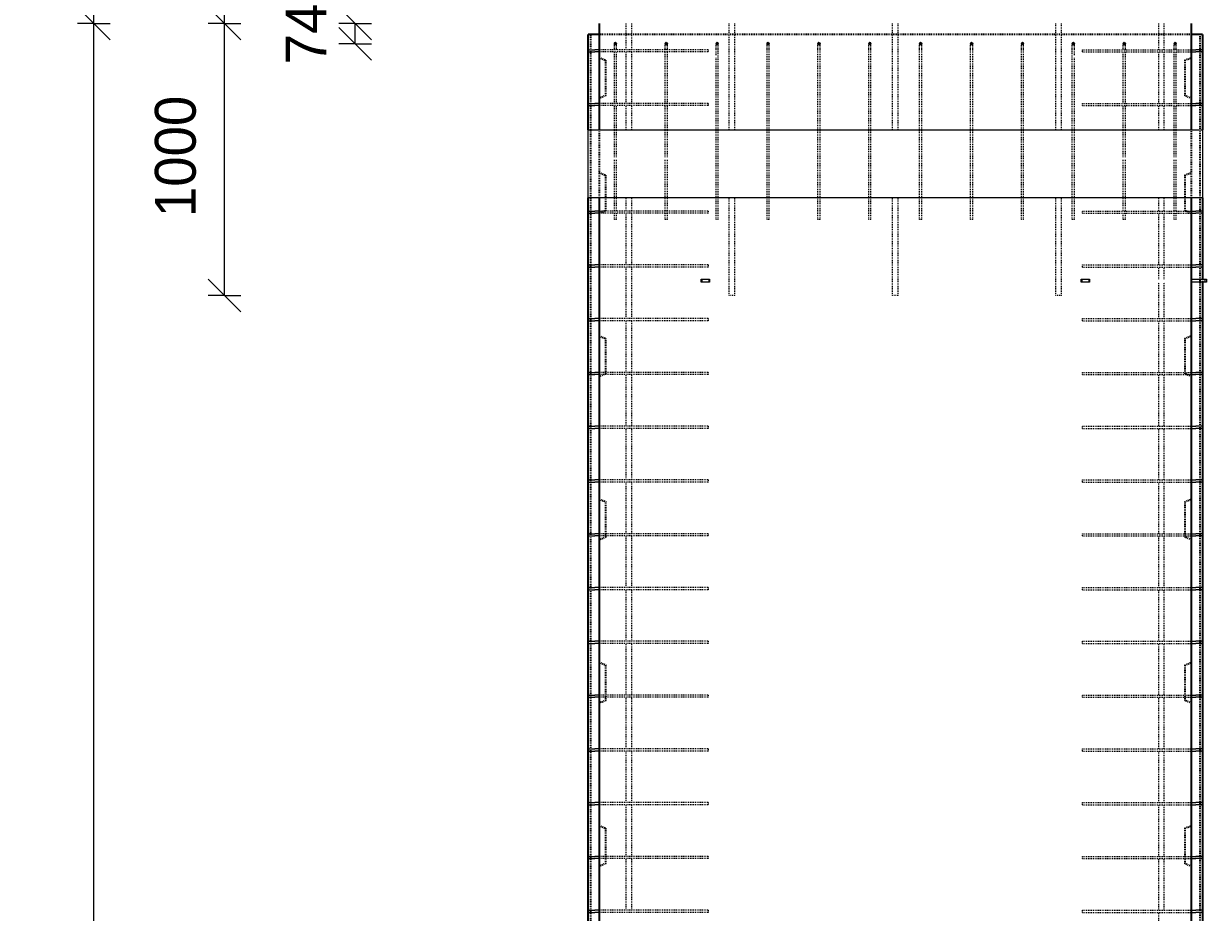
# Model space of a CAD drawing. Header units: millimetres. Extents: x -2679 to 14505, y -2685 to 13006.
# Drawn here: x 1161 to 5491, y 4433 to 7700 of the extents above; entities that cross this region are included whole.
import ezdxf

# ---------------------------------------------------------------- set-up
doc = ezdxf.new("R2010")
doc.units = ezdxf.units.MM
doc.linetypes.add('Dash', pattern=[6.36, 3.18, -3.18])
for name, color, linetype, lineweight in [('A-ANNO-DIMS', 211, 'Continuous', 9), ('A-ANNO-DIMS-60', 211, 'Continuous', 9), ('A-GENM', 13, 'Continuous', 18), ('A-WALL', 113, 'Continuous', 25), ('A-WALL-HDLN', 110, 'Dash', 25), ('S-BEAM', 12, 'Continuous', 18), ('S-RBAR', 171, 'Continuous', 18)]:
    doc.layers.add(name, color=color, linetype=linetype, lineweight=lineweight)
doc.styles.add('Nirmala UI Semilight', font='NirmalaS.ttf', dxfattribs={"height": 150})
doc.dimstyles.new('Arrow_Filled_-_2_5_NI_UI_1', dxfattribs={"dimscale": 304.8, "dimtxt": 157.104592, "dimasz": 0.393701, "dimexe": 0.19685, "dimexo": 0.0625, "dimgap": 0.19685, "dimtad": 1, "dimdec": 0, "dimzin": 0, "dimdsep": 46, "dimtxsty": 'Nirmala UI Semilight', "dimblk1": 'OBLIQUE', "dimblk2": 'OBLIQUE', "dimsah": 1, "dimcen": 0.09, "dimazin": 0, "dimtfac": 1, "dimtdec": 4, "dimtix": 1, "dimtmove": 0, "dimatfit": 3, "dimfxl": 0.19685, "dimfxlon": 1, "dimtvp": 1, "dimtolj": 1, "dimtzin": 0, "dimarcsym": 2})

# ---------------------------------------------------------------- blocks, each defined once
blk = doc.blocks.new('M_Rectangular Corbel - M_Rectangular Corbel-2189266-Elevation Front')
at = {"layer": 'S-BEAM'}
for p, q in [((3234.6, 7060), (3234.6, 7310)), ((3234.6, 7310), (5490.6, 7310)), ((5490.6, 7310), (5490.6, 7060)), ((5490.6, 7060), (3234.6, 7060))]:
    blk.add_line(p, q, dxfattribs=at)
blk = doc.blocks.new('RR spread anchor face based - RR-SA-2_5-200-1726821-Elevation Front')
at = {"layer": 'A-GENM'}
for p, q in [((5045.6, 6760), (5048.1, 6760)), ((5045.6, 6750), (5045.6, 6760)), ((5048.1, 6760), (5073.1, 6760)), ((5048.1, 6760), (5048.1, 6750)), ((5073.1, 6760), (5075.6, 6760)), ((5073.1, 6760), (5073.1, 6750)), ((5075.6, 6760), (5075.6, 6750)), ((5048.1, 6750), (5045.6, 6750)), ((5073.1, 6750), (5048.1, 6750)), ((5075.6, 6750), (5073.1, 6750))]:
    blk.add_line(p, q, dxfattribs=at)
blk = doc.blocks.new('RR spread anchor face based - RR-SA-3_0-200-1726827-Elevation Front')
at = {"layer": 'A-GENM'}
for p, q in [((5450.6, 6760), (5500.6, 6760)), ((5500.6, 6760), (5505.6, 6760)), ((5500.6, 6750), (5500.6, 6760)), ((5505.6, 6760), (5505.6, 6750)), ((5500.6, 6750), (5450.6, 6750)), ((5505.6, 6750), (5500.6, 6750))]:
    blk.add_line(p, q, dxfattribs=at)
blk = doc.blocks.new('DIMBLOCK10-Elevation Front')
at = {"layer": 'A-ANNO-DIMS-60'}
for p, q in [((2378.7, 7700), (2318.7, 7760)), ((2378.7, 7700), (2318.7, 7700)), ((2378.7, 7626), (2318.7, 7686)), ((2378.7, 7626), (2378.7, 7700)), ((2378.7, 7700), (2438.7, 7640)), ((2378.7, 7700), (2438.7, 7700)), ((2378.7, 7626), (2318.7, 7626)), ((2378.7, 7626), (2438.7, 7566)), ((2378.7, 7626), (2438.7, 7626))]:
    blk.add_line(p, q, dxfattribs=at)
at = {"layer": 'A-ANNO-DIMS-60', "color": 0, "insert": (2123, 7550.2), "char_height": 150, "width": 270.791, "attachment_point": 1, "rotation": 90, "line_spacing_factor": 1.142579, "style": 'Nirmala UI Semilight'}
blk.add_mtext('74', dxfattribs=at)
blk = doc.blocks.new('_Oblique')
at = {"color": 0, "linetype": 'ByBlock', "lineweight": -2}
blk.add_line((-0.5, -0.5), (0.5, 0.5), dxfattribs=at)
blk = doc.blocks.new('DIMBLOCK11-Elevation Front')
at = {"layer": 'A-ANNO-DIMS-60'}
for p, q in [((1898.7, 7700), (1838.7, 7760)), ((1898.7, 7700), (1838.7, 7700)), ((1898.7, 6700), (1898.7, 7700)), ((1898.7, 7700), (1958.7, 7640)), ((1898.7, 7700), (1958.7, 7700)), ((1898.7, 6700), (1838.7, 6760)), ((1898.7, 6700), (1838.7, 6700)), ((1898.7, 6700), (1958.7, 6640)), ((1898.7, 6700), (1958.7, 6700))]:
    blk.add_line(p, q, dxfattribs=at)
at = {"layer": 'A-ANNO-DIMS-60', "color": 0, "insert": (1643, 6988.6), "char_height": 150, "width": 507.305, "attachment_point": 1, "rotation": 90, "line_spacing_factor": 1.142579, "style": 'Nirmala UI Semilight'}
blk.add_mtext('1000', dxfattribs=at)
blk = doc.blocks.new('DIMBLOCK12-Elevation Front')
at = {"layer": 'A-ANNO-DIMS-60'}
for p, q in [((1898.7, 8370), (1838.7, 8430)), ((1898.7, 8370), (1838.7, 8370)), ((1898.7, 7700), (1898.7, 8370)), ((1898.7, 8370), (1958.7, 8310)), ((1898.7, 8370), (1958.7, 8370)), ((1898.7, 7700), (1838.7, 7760)), ((1898.7, 7700), (1838.7, 7700)), ((1898.7, 7700), (1958.7, 7640)), ((1898.7, 7700), (1958.7, 7700))]:
    blk.add_line(p, q, dxfattribs=at)
at = {"layer": 'A-ANNO-DIMS-60', "color": 0, "insert": (1643, 7866.5), "char_height": 150, "width": 404.473, "attachment_point": 1, "rotation": 90, "line_spacing_factor": 1.142579, "style": 'Nirmala UI Semilight'}
blk.add_mtext('670', dxfattribs=at)
blk = doc.blocks.new('DIMBLOCK14-Elevation Front')
at = {"layer": 'A-ANNO-DIMS-60'}
for p, q in [((1418.7, 7700), (1358.7, 7760)), ((1418.7, 7700), (1358.7, 7700)), ((1418.7, -1365), (1418.7, 7700)), ((1418.7, 7700), (1478.7, 7640)), ((1418.7, 7700), (1478.7, 7700)), ((1418.7, -1365), (1358.7, -1305)), ((1418.7, -1365), (1358.7, -1365)), ((1418.7, -1365), (1478.7, -1425)), ((1418.7, -1365), (1478.7, -1365))]:
    blk.add_line(p, q, dxfattribs=at)
at = {"layer": 'A-ANNO-DIMS-60', "color": 0, "insert": (1163, 2939), "char_height": 150, "width": 548.438, "attachment_point": 1, "rotation": 90, "line_spacing_factor": 1.142579, "style": 'Nirmala UI Semilight'}
blk.add_mtext('9065', dxfattribs=at)
blk = doc.blocks.new('DIMBLOCK15-Elevation Front')
at = {"layer": 'A-ANNO-DIMS-60'}
for p, q in [((1418.7, 8370), (1358.7, 8430)), ((1418.7, 8370), (1358.7, 8370)), ((1418.7, 7700), (1418.7, 8370)), ((1418.7, 8370), (1478.7, 8310)), ((1418.7, 8370), (1478.7, 8370)), ((1418.7, 7700), (1358.7, 7760)), ((1418.7, 7700), (1358.7, 7700)), ((1418.7, 7700), (1478.7, 7640)), ((1418.7, 7700), (1478.7, 7700))]:
    blk.add_line(p, q, dxfattribs=at)
at = {"layer": 'A-ANNO-DIMS-60', "color": 0, "insert": (1163, 7866.5), "char_height": 150, "width": 404.473, "attachment_point": 1, "rotation": 90, "line_spacing_factor": 1.142579, "style": 'Nirmala UI Semilight'}
blk.add_mtext('670', dxfattribs=at)

msp = doc.modelspace()

# ---------------------------------------------------------------- hatches: boundary and pattern name
at = {"layer": 'S-RBAR'}
for points in [[(3334.6, 7622), (3338.6, 7626), (3334.6, 7630), (3330.6, 7626)], [(3521.5, 7622), (3525.5, 7626), (3521.5, 7630), (3517.5, 7626)], [(3708.4, 7622), (3712.4, 7626), (3708.4, 7630), (3704.4, 7626)], [(3895.3, 7622), (3899.3, 7626), (3895.3, 7630), (3891.3, 7626)], [(4082.2, 7622), (4086.2, 7626), (4082.2, 7630), (4078.2, 7626)], [(4269.1, 7622), (4273.1, 7626), (4269.1, 7630), (4265.1, 7626)], [(4456, 7622), (4460, 7626), (4456, 7630), (4452, 7626)], [(4642.9, 7622), (4646.9, 7626), (4642.9, 7630), (4638.9, 7626)], [(4829.8, 7622), (4833.8, 7626), (4829.8, 7630), (4825.8, 7626)], [(5016.7, 7622), (5020.7, 7626), (5016.7, 7630), (5012.7, 7626)], [(5203.7, 7622), (5207.7, 7626), (5203.7, 7630), (5199.7, 7626)], [(5390.6, 7622), (5394.6, 7626), (5390.6, 7630), (5386.6, 7626)]]:
    msp.add_hatch(color=256, dxfattribs=at).paths.add_polyline_path(points)
h = msp.add_hatch(color=256, dxfattribs=at)
edge = h.paths.add_edge_path()
edge.add_arc((3334.6, 7626), 4, 0, 360)
h = msp.add_hatch(color=256, dxfattribs=at)
edge = h.paths.add_edge_path()
edge.add_arc((3521.5, 7626), 4, 0, 360)
h = msp.add_hatch(color=256, dxfattribs=at)
edge = h.paths.add_edge_path()
edge.add_arc((3708.4, 7626), 4, 0, 360)
h = msp.add_hatch(color=256, dxfattribs=at)
edge = h.paths.add_edge_path()
edge.add_arc((3895.3, 7626), 4, 0, 360)
h = msp.add_hatch(color=256, dxfattribs=at)
edge = h.paths.add_edge_path()
edge.add_arc((4082.2, 7626), 4, 0, 360)
h = msp.add_hatch(color=256, dxfattribs=at)
edge = h.paths.add_edge_path()
edge.add_arc((4269.1, 7626), 4, 0, 360)
h = msp.add_hatch(color=256, dxfattribs=at)
edge = h.paths.add_edge_path()
edge.add_arc((4456, 7626), 4, 0, 360)
h = msp.add_hatch(color=256, dxfattribs=at)
edge = h.paths.add_edge_path()
edge.add_arc((4642.9, 7626), 4, 0, 360)
h = msp.add_hatch(color=256, dxfattribs=at)
edge = h.paths.add_edge_path()
edge.add_arc((4829.8, 7626), 4, 0, 360)
h = msp.add_hatch(color=256, dxfattribs=at)
edge = h.paths.add_edge_path()
edge.add_arc((5016.7, 7626), 4, 0, 360)
h = msp.add_hatch(color=256, dxfattribs=at)
edge = h.paths.add_edge_path()
edge.add_arc((5203.7, 7626), 4, 0, 360)
h = msp.add_hatch(color=256, dxfattribs=at)
edge = h.paths.add_edge_path()
edge.add_arc((5390.6, 7626), 4, 0, 360)

# ---------------------------------------------------------------- linework, layer by layer
at = {"layer": 'A-WALL'}
for p, q in [((3274.6, 7700), (3274.6, 7310)), ((5450.6, 7310), (5450.6, 7700)), ((3234.6, 7600.4), (3234.6, 7660)), ((3274.6, 7660), (3234.6, 7660)), ((5490.6, 7660), (5450.6, 7660)), ((5490.6, 7660), (5490.6, 7600.4)), ((3234.6, 7402.7), (3234.6, 7599.6)), ((5490.6, 7599.6), (5490.6, 7402.7)), ((3234.6, 7310), (3234.6, 7402)), ((5490.6, 7402), (5490.6, 7310)), ((3234.6, 7007.4), (3234.6, 7060)), ((3274.6, 7060), (3274.6, -1395)), ((5450.6, -1395), (5450.6, 7060)), ((5490.6, 7060), (5490.6, 7007.4)), ((3234.6, 6809.7), (3234.6, 7006.6)), ((5490.6, 7006.6), (5490.6, 6809.7)), ((3234.6, 6612), (3234.6, 6809)), ((5490.6, 6809), (5490.6, 6760)), ((5490.6, 6750), (5490.6, 6612)), ((3234.6, 6414.4), (3234.6, 6611.3)), ((5490.6, 6611.3), (5490.6, 6414.4)), ((3234.6, 6216.7), (3234.6, 6413.6)), ((5490.6, 6413.6), (5490.6, 6216.7)), ((3234.6, 6019), (3234.6, 6216)), ((5490.6, 6216), (5490.6, 6019)), ((3234.6, 5821.4), (3234.6, 6018.3)), ((5490.6, 6018.3), (5490.6, 5821.4)), ((3234.6, 5623.7), (3234.6, 5820.6)), ((5490.6, 5820.6), (5490.6, 5623.7)), ((3234.6, 5426), (3234.6, 5623)), ((5490.6, 5623), (5490.6, 5426)), ((3234.6, 5228.4), (3234.6, 5425.3)), ((5490.6, 5425.3), (5490.6, 5228.4)), ((3234.6, 5030.7), (3234.6, 5227.6)), ((5490.6, 5227.6), (5490.6, 5030.7)), ((3234.6, 4833), (3234.6, 5030)), ((5490.6, 5030), (5490.6, 4833)), ((3234.6, 4635.4), (3234.6, 4832.3)), ((5490.6, 4832.3), (5490.6, 4635.4)), ((3234.6, 4437.7), (3234.6, 4634.6)), ((5490.6, 4634.6), (5490.6, 4437.7)), ((3234.6, 4240), (3234.6, 4437)), ((5490.6, 4437), (5490.6, 4240))]:
    msp.add_line(p, q, dxfattribs=at)
at = {"layer": 'A-WALL-HDLN'}
for p, q in [((3244.6, 3690.3), (3244.6, 7660)), ((5450.6, 7660), (3274.6, 7660)), ((5480.6, 7660), (5480.6, 3690.3)), ((3274.6, 7575), (3299.6, 7565)), ((3299.6, 7435), (3299.6, 7565)), ((5425.6, 7565), (5450.6, 7575)), ((5425.6, 7565), (5425.6, 7435)), ((3299.6, 7435), (3274.6, 7425)), ((5450.6, 7425), (5425.6, 7435)), ((3274.6, 7310), (3274.6, 7060)), ((5450.6, 7060), (5450.6, 7310)), ((3274.6, 7152.5), (3299.6, 7142.5)), ((5425.6, 7142.5), (5450.6, 7152.5)), ((3299.6, 7012.5), (3299.6, 7142.5)), ((5425.6, 7142.5), (5425.6, 7012.5)), ((3275.7, 7003), (3274.6, 7002.5)), ((3295.7, 7011), (3275.9, 7003)), ((3299.6, 7012.5), (3295.9, 7011)), ((5429.2, 7011), (5425.6, 7012.5)), ((5449.2, 7003), (5429.5, 7011)), ((5450.6, 7002.5), (5449.5, 7003)), ((5490.6, 6760), (5490.6, 6750)), ((3274.6, 6552.5), (3299.6, 6542.5)), ((3299.6, 6412.5), (3299.6, 6542.5)), ((5425.6, 6542.5), (5450.6, 6552.5)), ((5425.6, 6542.5), (5425.6, 6412.5)), ((3293.2, 6410), (3274.6, 6402.5)), ((3299.6, 6412.5), (3293.4, 6410)), ((5431.7, 6410), (5425.6, 6412.5)), ((5450.6, 6402.5), (5432, 6410)), ((3274.6, 5952.5), (3299.6, 5942.5)), ((3299.6, 5812.5), (3299.6, 5942.5)), ((5425.6, 5942.5), (5450.6, 5952.5)), ((5425.6, 5942.5), (5425.6, 5812.5)), ((3299.6, 5812.5), (3274.6, 5802.5)), ((5450.6, 5802.5), (5425.6, 5812.5)), ((3274.6, 5352.5), (3299.6, 5342.5)), ((3299.6, 5212.5), (3299.6, 5342.5)), ((5425.6, 5342.5), (5450.6, 5352.5)), ((5425.6, 5342.5), (5425.6, 5212.5)), ((3299.6, 5212.5), (3274.6, 5202.5)), ((5450.6, 5202.5), (5425.6, 5212.5)), ((3274.6, 4752.5), (3299.6, 4742.5)), ((3299.6, 4612.5), (3299.6, 4742.5)), ((5425.6, 4742.5), (5450.6, 4752.5)), ((5425.6, 4742.5), (5425.6, 4612.5)), ((3299.6, 4612.5), (3274.6, 4602.5)), ((5450.6, 4602.5), (5425.6, 4612.5))]:
    msp.add_line(p, q, dxfattribs=at)
at = {"layer": 'S-RBAR', "linetype": 'Dash'}
for p, q in [((3374.6, 7604), (3374.6, 7700)), ((3394.6, 7604), (3394.6, 7700)), ((3752.6, 7310), (3752.6, 7700)), ((3772.6, 7310), (3772.6, 7700)), ((4352.6, 7310), (4352.6, 7700)), ((4372.6, 7310), (4372.6, 7700)), ((4952.6, 7310), (4952.6, 7700)), ((4972.6, 7310), (4972.6, 7700)), ((5330.6, 7604), (5330.6, 7700)), ((5350.6, 7604), (5350.6, 7700)), ((3330.6, 7606), (3330.6, 7626)), ((3338.6, 7606), (3338.6, 7626)), ((3517.5, 7606), (3517.5, 7626)), ((3525.5, 7606), (3525.5, 7626)), ((3704.4, 7606), (3704.4, 7626)), ((3712.4, 7606), (3712.4, 7626)), ((3891.3, 7606), (3891.3, 7626)), ((3899.3, 7606), (3899.3, 7626)), ((4078.2, 7606), (4078.2, 7626)), ((4086.2, 7606), (4086.2, 7626)), ((4265.1, 7606), (4265.1, 7626)), ((4273.1, 7606), (4273.1, 7626)), ((4452, 7606), (4452, 7626)), ((4460, 7606), (4460, 7626)), ((4638.9, 7606), (4638.9, 7626)), ((4646.9, 7606), (4646.9, 7626)), ((4825.8, 7606), (4825.8, 7626)), ((4833.8, 7606), (4833.8, 7626)), ((5012.7, 7606), (5012.7, 7626)), ((5020.7, 7606), (5020.7, 7626)), ((5199.7, 7606), (5199.7, 7626)), ((5207.7, 7606), (5207.7, 7626)), ((5386.6, 7606), (5386.6, 7626)), ((5394.6, 7606), (5394.6, 7626)), ((3674.6, 7604), (3274.6, 7604)), ((3674.6, 7596), (3274.6, 7596)), ((3330.6, 7604), (3330.6, 7606)), ((3330.6, 7406.3), (3330.6, 7596)), ((3338.6, 7604), (3338.6, 7606)), ((3338.6, 7406.3), (3338.6, 7596)), ((3374.6, 7406.3), (3374.6, 7596)), ((3394.6, 7406.3), (3394.6, 7596)), ((3517.5, 7604), (3517.5, 7606)), ((3517.5, 7406.3), (3517.5, 7596)), ((3525.5, 7604), (3525.5, 7606)), ((3525.5, 7406.3), (3525.5, 7596)), ((3674.6, 7604), (3674.6, 7596)), ((3704.4, 7584), (3704.4, 7606)), ((3712.4, 7576), (3712.4, 7606)), ((3891.3, 6980.3), (3891.3, 7606)), ((3899.3, 6980.3), (3899.3, 7606)), ((4078.2, 6980.3), (4078.2, 7606)), ((4086.2, 6980.3), (4086.2, 7606)), ((4265.1, 6980.3), (4265.1, 7606)), ((4273.1, 6980.3), (4273.1, 7606)), ((4452, 6980.3), (4452, 7606)), ((4460, 6980.3), (4460, 7606)), ((4638.9, 6980.3), (4638.9, 7606)), ((4646.9, 6980.3), (4646.9, 7606)), ((4825.8, 6980.3), (4825.8, 7606)), ((4833.8, 6980.3), (4833.8, 7606)), ((5012.7, 7576), (5012.7, 7606)), ((5020.7, 7584), (5020.7, 7606)), ((5050.6, 7604), (5450.5, 7604)), ((5050.6, 7596), (5050.6, 7604)), ((5050.6, 7596), (5450.5, 7596)), ((5199.7, 7604), (5199.7, 7606)), ((5199.7, 7406.3), (5199.7, 7596)), ((5207.7, 7604), (5207.7, 7606)), ((5207.7, 7406.3), (5207.7, 7596)), ((5330.6, 7406.3), (5330.6, 7596)), ((5350.6, 7406.3), (5350.6, 7596)), ((5386.6, 7604), (5386.6, 7606)), ((5386.6, 7406.3), (5386.6, 7596)), ((5394.6, 7604), (5394.6, 7606)), ((5394.6, 7406.3), (5394.6, 7596)), ((3704.4, 6980.3), (3704.4, 7573.8)), ((3712.4, 6980.3), (3712.4, 7573.8)), ((5012.7, 6980.3), (5012.7, 7573.8)), ((5020.7, 6980.3), (5020.7, 7573.8)), ((3674.6, 7406.3), (3274.6, 7406.3)), ((3674.6, 7406.3), (3674.6, 7398.3)), ((5050.6, 7406.3), (5450.5, 7406.3)), ((5050.6, 7398.3), (5050.6, 7406.3)), ((3674.6, 7398.3), (3274.6, 7398.3)), ((3330.6, 7208.7), (3330.6, 7398.3)), ((3338.6, 7208.7), (3338.6, 7398.3)), ((3374.6, 7310), (3374.6, 7398.3)), ((3394.6, 7310), (3394.6, 7398.3)), ((3517.5, 7208.7), (3517.5, 7398.3)), ((3525.5, 7208.7), (3525.5, 7398.3)), ((5050.6, 7398.3), (5450.5, 7398.3)), ((5199.7, 7208.7), (5199.7, 7398.3)), ((5207.7, 7208.7), (5207.7, 7398.3)), ((5330.6, 7310), (5330.6, 7398.3)), ((5350.6, 7310), (5350.6, 7398.3)), ((5386.6, 7208.7), (5386.6, 7398.3)), ((5394.6, 7208.7), (5394.6, 7398.3)), ((3330.6, 7011), (3330.6, 7200.7)), ((3338.6, 7011), (3338.6, 7200.7)), ((3517.5, 7011), (3517.5, 7200.7)), ((3525.5, 7011), (3525.5, 7200.7)), ((5199.7, 7011), (5199.7, 7200.7)), ((5207.7, 7011), (5207.7, 7200.7)), ((5386.6, 7011), (5386.6, 7200.7)), ((5394.6, 7011), (5394.6, 7200.7)), ((3374.6, 7011), (3374.6, 7060)), ((3394.6, 7011), (3394.6, 7060)), ((3752.6, 6700), (3752.6, 7060)), ((3772.6, 6700), (3772.6, 7060)), ((4352.6, 6700), (4352.6, 7060)), ((4372.6, 6700), (4372.6, 7060)), ((4952.6, 6700), (4952.6, 7060)), ((4972.6, 6700), (4972.6, 7060)), ((5330.6, 7011), (5330.6, 7060)), ((5350.6, 7011), (5350.6, 7060)), ((3674.6, 7011), (3274.6, 7011)), ((3674.6, 7003), (3274.6, 7003)), ((3330.6, 6980.3), (3330.6, 7003)), ((3338.6, 6980.3), (3330.6, 6980.3)), ((3338.6, 6980.3), (3338.6, 7003)), ((3374.6, 6813.3), (3374.6, 7003)), ((3394.6, 6813.3), (3394.6, 7003)), ((3517.5, 6980.3), (3517.5, 7003)), ((3525.5, 6980.3), (3517.5, 6980.3)), ((3525.5, 6980.3), (3525.5, 7003)), ((3674.6, 7011), (3674.6, 7003)), ((3712.4, 6980.3), (3704.4, 6980.3)), ((3899.3, 6980.3), (3891.3, 6980.3)), ((4086.2, 6980.3), (4078.2, 6980.3)), ((4273.1, 6980.3), (4265.1, 6980.3)), ((4460, 6980.3), (4452, 6980.3)), ((4646.9, 6980.3), (4638.9, 6980.3)), ((4833.8, 6980.3), (4825.8, 6980.3)), ((5020.7, 6980.3), (5012.7, 6980.3)), ((5050.6, 7011), (5450.5, 7011)), ((5050.6, 7003), (5050.6, 7011)), ((5050.6, 7003), (5450.5, 7003)), ((5199.7, 6980.3), (5199.7, 7003)), ((5207.7, 6980.3), (5199.7, 6980.3)), ((5207.7, 6980.3), (5207.7, 7003)), ((5330.6, 6813.3), (5330.6, 7003)), ((5350.6, 6813.3), (5350.6, 7003)), ((5386.6, 6980.3), (5386.6, 7003)), ((5394.6, 6980.3), (5386.6, 6980.3)), ((5394.6, 6980.3), (5394.6, 7003)), ((3674.6, 6813.3), (3274.6, 6813.3)), ((3674.6, 6805.3), (3274.6, 6805.3)), ((3374.6, 6615.7), (3374.6, 6805.3)), ((3394.6, 6615.7), (3394.6, 6805.3)), ((3674.6, 6813.3), (3674.6, 6805.3)), ((5050.6, 6813.3), (5450.5, 6813.3)), ((5050.6, 6805.3), (5050.6, 6813.3)), ((5050.6, 6805.3), (5450.5, 6805.3)), ((5330.6, 6760), (5330.6, 6805.3)), ((5350.6, 6760), (5350.6, 6805.3)), ((5330.6, 6615.7), (5330.6, 6750)), ((5350.6, 6615.7), (5350.6, 6750)), ((3772.6, 6700), (3752.6, 6700)), ((4372.6, 6700), (4352.6, 6700)), ((4972.6, 6700), (4952.6, 6700)), ((3674.6, 6615.7), (3274.6, 6615.7)), ((3674.6, 6607.7), (3274.6, 6607.7)), ((3374.6, 6418), (3374.6, 6607.7)), ((3394.6, 6418), (3394.6, 6607.7)), ((3674.6, 6615.7), (3674.6, 6607.7)), ((5050.6, 6615.7), (5450.5, 6615.7)), ((5050.6, 6607.7), (5050.6, 6615.7)), ((5050.6, 6607.7), (5450.5, 6607.7)), ((5330.6, 6418), (5330.6, 6607.7)), ((5350.6, 6418), (5350.6, 6607.7)), ((3674.6, 6418), (3274.6, 6418)), ((3674.6, 6410), (3274.6, 6410)), ((3374.6, 6220.3), (3374.6, 6410)), ((3394.6, 6220.3), (3394.6, 6410)), ((3674.6, 6418), (3674.6, 6410)), ((5050.6, 6418), (5450.5, 6418)), ((5050.6, 6410), (5050.6, 6418)), ((5050.6, 6410), (5450.5, 6410)), ((5330.6, 6220.3), (5330.6, 6410)), ((5350.6, 6220.3), (5350.6, 6410)), ((3674.6, 6220.3), (3274.6, 6220.3)), ((3674.6, 6212.3), (3274.6, 6212.3)), ((3374.6, 6022.7), (3374.6, 6212.3)), ((3394.6, 6022.7), (3394.6, 6212.3)), ((3674.6, 6220.3), (3674.6, 6212.3)), ((5050.6, 6220.3), (5450.5, 6220.3)), ((5050.6, 6212.3), (5050.6, 6220.3)), ((5050.6, 6212.3), (5450.5, 6212.3)), ((5330.6, 6022.7), (5330.6, 6212.3)), ((5350.6, 6022.7), (5350.6, 6212.3)), ((3674.6, 6022.7), (3274.6, 6022.7)), ((3674.6, 6022.7), (3674.6, 6014.7)), ((5050.6, 6022.7), (5450.5, 6022.7)), ((5050.6, 6014.7), (5050.6, 6022.7)), ((3674.6, 6014.7), (3274.6, 6014.7)), ((3374.6, 5825), (3374.6, 6014.7)), ((3394.6, 5825), (3394.6, 6014.7)), ((5050.6, 6014.7), (5450.5, 6014.7)), ((5330.6, 5825), (5330.6, 6014.7)), ((5350.6, 5825), (5350.6, 6014.7)), ((3674.6, 5825), (3274.6, 5825)), ((3674.6, 5817), (3274.6, 5817)), ((3374.6, 5627.3), (3374.6, 5817)), ((3394.6, 5627.3), (3394.6, 5817)), ((3674.6, 5825), (3674.6, 5817)), ((5050.6, 5825), (5450.5, 5825)), ((5050.6, 5817), (5050.6, 5825)), ((5050.6, 5817), (5450.5, 5817)), ((5330.6, 5627.3), (5330.6, 5817)), ((5350.6, 5627.3), (5350.6, 5817)), ((3674.6, 5627.3), (3274.6, 5627.3)), ((3674.6, 5619.3), (3274.6, 5619.3)), ((3374.6, 5429.7), (3374.6, 5619.3)), ((3394.6, 5429.7), (3394.6, 5619.3)), ((3674.6, 5627.3), (3674.6, 5619.3)), ((5050.6, 5627.3), (5450.5, 5627.3)), ((5050.6, 5619.3), (5050.6, 5627.3)), ((5050.6, 5619.3), (5450.5, 5619.3)), ((5330.6, 5429.7), (5330.6, 5619.3)), ((5350.6, 5429.7), (5350.6, 5619.3)), ((3674.6, 5429.7), (3274.6, 5429.7)), ((3674.6, 5421.7), (3274.6, 5421.7)), ((3374.6, 5232), (3374.6, 5421.7)), ((3394.6, 5232), (3394.6, 5421.7)), ((3674.6, 5429.7), (3674.6, 5421.7)), ((5050.6, 5429.7), (5450.5, 5429.7)), ((5050.6, 5421.7), (5050.6, 5429.7)), ((5050.6, 5421.7), (5450.5, 5421.7)), ((5330.6, 5232), (5330.6, 5421.7)), ((5350.6, 5232), (5350.6, 5421.7)), ((3674.6, 5232), (3274.6, 5232)), ((3674.6, 5224), (3274.6, 5224)), ((3374.6, 5034.3), (3374.6, 5224)), ((3394.6, 5034.3), (3394.6, 5224)), ((3674.6, 5232), (3674.6, 5224)), ((5050.6, 5232), (5450.5, 5232)), ((5050.6, 5224), (5050.6, 5232)), ((5050.6, 5224), (5450.5, 5224)), ((5330.6, 5034.3), (5330.6, 5224)), ((5350.6, 5034.3), (5350.6, 5224)), ((3674.6, 5034.3), (3274.6, 5034.3)), ((3674.6, 5026.3), (3274.6, 5026.3)), ((3374.6, 4836.7), (3374.6, 5026.3)), ((3394.6, 4836.7), (3394.6, 5026.3)), ((3674.6, 5034.3), (3674.6, 5026.3)), ((5050.6, 5034.3), (5450.5, 5034.3)), ((5050.6, 5026.3), (5050.6, 5034.3)), ((5050.6, 5026.3), (5450.5, 5026.3)), ((5330.6, 4836.7), (5330.6, 5026.3)), ((5350.6, 4836.7), (5350.6, 5026.3)), ((3674.6, 4836.7), (3274.6, 4836.7)), ((3674.6, 4828.7), (3274.6, 4828.7)), ((3374.6, 4639), (3374.6, 4828.7)), ((3394.6, 4639), (3394.6, 4828.7)), ((3674.6, 4836.7), (3674.6, 4828.7)), ((5050.6, 4836.7), (5450.5, 4836.7)), ((5050.6, 4828.7), (5050.6, 4836.7)), ((5050.6, 4828.7), (5450.5, 4828.7)), ((5330.6, 4639), (5330.6, 4828.7)), ((5350.6, 4639), (5350.6, 4828.7)), ((3674.6, 4639), (3274.6, 4639)), ((3674.6, 4639), (3674.6, 4631)), ((5050.6, 4639), (5450.5, 4639)), ((5050.6, 4631), (5050.6, 4639)), ((3674.6, 4631), (3274.6, 4631)), ((3374.6, 4441.3), (3374.6, 4631)), ((3394.6, 4441.3), (3394.6, 4631)), ((5050.6, 4631), (5450.5, 4631)), ((5330.6, 4441.3), (5330.6, 4631)), ((5350.6, 4441.3), (5350.6, 4631)), ((3674.6, 4441.3), (3274.6, 4441.3)), ((3674.6, 4433.3), (3274.6, 4433.3)), ((3674.6, 4441.3), (3674.6, 4433.3)), ((5050.6, 4441.3), (5450.5, 4441.3)), ((5050.6, 4433.3), (5050.6, 4441.3)), ((5050.6, 4433.3), (5450.5, 4433.3)), ((5330.6, 4243.7), (5330.6, 4433.3))]:
    msp.add_line(p, q, dxfattribs=at)
at = {"layer": 'S-RBAR'}
for p, q in [((3334.6, 7630), (3330.6, 7626)), ((3330.6, 7626), (3334.6, 7622)), ((3338.6, 7626), (3334.6, 7630)), ((3334.6, 7622), (3338.6, 7626)), ((3521.5, 7630), (3517.5, 7626)), ((3517.5, 7626), (3521.5, 7622)), ((3525.5, 7626), (3521.5, 7630)), ((3521.5, 7622), (3525.5, 7626)), ((3708.4, 7630), (3704.4, 7626)), ((3704.4, 7626), (3708.4, 7622)), ((3712.4, 7626), (3708.4, 7630)), ((3708.4, 7622), (3712.4, 7626)), ((3895.3, 7630), (3891.3, 7626)), ((3891.3, 7626), (3895.3, 7622)), ((3899.3, 7626), (3895.3, 7630)), ((3895.3, 7622), (3899.3, 7626)), ((4082.2, 7630), (4078.2, 7626)), ((4078.2, 7626), (4082.2, 7622)), ((4086.2, 7626), (4082.2, 7630)), ((4082.2, 7622), (4086.2, 7626)), ((4269.1, 7630), (4265.1, 7626)), ((4265.1, 7626), (4269.1, 7622)), ((4273.1, 7626), (4269.1, 7630)), ((4269.1, 7622), (4273.1, 7626)), ((4456, 7630), (4452, 7626)), ((4452, 7626), (4456, 7622)), ((4460, 7626), (4456, 7630)), ((4456, 7622), (4460, 7626)), ((4642.9, 7630), (4638.9, 7626)), ((4638.9, 7626), (4642.9, 7622)), ((4646.9, 7626), (4642.9, 7630)), ((4642.9, 7622), (4646.9, 7626)), ((4829.8, 7630), (4825.8, 7626)), ((4825.8, 7626), (4829.8, 7622)), ((4833.8, 7626), (4829.8, 7630)), ((4829.8, 7622), (4833.8, 7626)), ((5016.7, 7630), (5012.7, 7626)), ((5012.7, 7626), (5016.7, 7622)), ((5020.7, 7626), (5016.7, 7630)), ((5016.7, 7622), (5020.7, 7626)), ((5203.7, 7630), (5199.7, 7626)), ((5199.7, 7626), (5203.7, 7622)), ((5207.7, 7626), (5203.7, 7630)), ((5203.7, 7622), (5207.7, 7626)), ((5390.6, 7630), (5386.6, 7626)), ((5386.6, 7626), (5390.6, 7622)), ((5394.6, 7626), (5390.6, 7630)), ((5390.6, 7622), (5394.6, 7626)), ((3238.6, 7604), (3258.6, 7604)), ((3238.6, 7596), (3258.6, 7596)), ((3274.6, 7604), (3258.6, 7604)), ((3274.6, 7596), (3258.6, 7596)), ((5450.6, 7604), (5466.6, 7604)), ((5450.6, 7596), (5466.6, 7596)), ((5486.6, 7604), (5466.6, 7604)), ((5486.6, 7596), (5466.6, 7596)), ((3238.6, 7406.3), (3258.6, 7406.3)), ((3274.6, 7406.3), (3258.6, 7406.3)), ((5450.6, 7406.3), (5466.6, 7406.3)), ((5486.6, 7406.3), (5466.6, 7406.3)), ((3238.6, 7398.3), (3258.6, 7398.3)), ((3274.6, 7398.3), (3258.6, 7398.3)), ((5450.6, 7398.3), (5466.6, 7398.3)), ((5486.6, 7398.3), (5466.6, 7398.3)), ((3238.6, 7011), (3258.6, 7011)), ((3238.6, 7003), (3258.6, 7003)), ((3274.6, 7011), (3258.6, 7011)), ((3274.6, 7003), (3258.6, 7003)), ((5450.6, 7011), (5466.6, 7011)), ((5450.6, 7003), (5466.6, 7003)), ((5486.6, 7011), (5466.6, 7011)), ((5486.6, 7003), (5466.6, 7003)), ((3238.6, 6813.3), (3258.6, 6813.3)), ((3238.6, 6805.3), (3258.6, 6805.3)), ((3274.6, 6813.3), (3258.6, 6813.3)), ((3274.6, 6805.3), (3258.6, 6805.3)), ((5450.6, 6813.3), (5466.6, 6813.3)), ((5450.6, 6805.3), (5466.6, 6805.3)), ((5486.6, 6813.3), (5466.6, 6813.3)), ((5486.6, 6805.3), (5466.6, 6805.3)), ((3238.6, 6615.7), (3258.6, 6615.7)), ((3238.6, 6607.7), (3258.6, 6607.7)), ((3274.6, 6615.7), (3258.6, 6615.7)), ((3274.6, 6607.7), (3258.6, 6607.7)), ((5450.6, 6615.7), (5466.6, 6615.7)), ((5450.6, 6607.7), (5466.6, 6607.7)), ((5486.6, 6615.7), (5466.6, 6615.7)), ((5486.6, 6607.7), (5466.6, 6607.7)), ((3238.6, 6418), (3258.6, 6418)), ((3238.6, 6410), (3258.6, 6410)), ((3274.6, 6418), (3258.6, 6418)), ((3274.6, 6410), (3258.6, 6410)), ((5450.6, 6418), (5466.6, 6418)), ((5450.6, 6410), (5466.6, 6410)), ((5486.6, 6418), (5466.6, 6418)), ((5486.6, 6410), (5466.6, 6410)), ((3238.6, 6220.3), (3258.6, 6220.3)), ((3238.6, 6212.3), (3258.6, 6212.3)), ((3274.6, 6220.3), (3258.6, 6220.3)), ((3274.6, 6212.3), (3258.6, 6212.3)), ((5450.6, 6220.3), (5466.6, 6220.3)), ((5450.6, 6212.3), (5466.6, 6212.3)), ((5486.6, 6220.3), (5466.6, 6220.3)), ((5486.6, 6212.3), (5466.6, 6212.3)), ((3238.6, 6022.7), (3258.6, 6022.7)), ((3274.6, 6022.7), (3258.6, 6022.7)), ((5450.6, 6022.7), (5466.6, 6022.7)), ((5486.6, 6022.7), (5466.6, 6022.7)), ((3238.6, 6014.7), (3258.6, 6014.7)), ((3274.6, 6014.7), (3258.6, 6014.7)), ((5450.6, 6014.7), (5466.6, 6014.7)), ((5486.6, 6014.7), (5466.6, 6014.7)), ((3238.6, 5825), (3258.6, 5825)), ((3238.6, 5817), (3258.6, 5817)), ((3274.6, 5825), (3258.6, 5825)), ((3274.6, 5817), (3258.6, 5817)), ((5450.6, 5825), (5466.6, 5825)), ((5450.6, 5817), (5466.6, 5817)), ((5486.6, 5825), (5466.6, 5825)), ((5486.6, 5817), (5466.6, 5817)), ((3238.6, 5627.3), (3258.6, 5627.3)), ((3238.6, 5619.3), (3258.6, 5619.3)), ((3274.6, 5627.3), (3258.6, 5627.3)), ((3274.6, 5619.3), (3258.6, 5619.3)), ((5450.6, 5627.3), (5466.6, 5627.3)), ((5450.6, 5619.3), (5466.6, 5619.3)), ((5486.6, 5627.3), (5466.6, 5627.3)), ((5486.6, 5619.3), (5466.6, 5619.3)), ((3238.6, 5429.7), (3258.6, 5429.7)), ((3238.6, 5421.7), (3258.6, 5421.7)), ((3274.6, 5429.7), (3258.6, 5429.7)), ((3274.6, 5421.7), (3258.6, 5421.7)), ((5450.6, 5429.7), (5466.6, 5429.7)), ((5450.6, 5421.7), (5466.6, 5421.7)), ((5486.6, 5429.7), (5466.6, 5429.7)), ((5486.6, 5421.7), (5466.6, 5421.7)), ((3238.6, 5232), (3258.6, 5232)), ((3238.6, 5224), (3258.6, 5224)), ((3274.6, 5232), (3258.6, 5232)), ((3274.6, 5224), (3258.6, 5224)), ((5450.6, 5232), (5466.6, 5232)), ((5450.6, 5224), (5466.6, 5224)), ((5486.6, 5232), (5466.6, 5232)), ((5486.6, 5224), (5466.6, 5224)), ((3238.6, 5034.3), (3258.6, 5034.3)), ((3238.6, 5026.3), (3258.6, 5026.3)), ((3274.6, 5034.3), (3258.6, 5034.3)), ((3274.6, 5026.3), (3258.6, 5026.3)), ((5450.6, 5034.3), (5466.6, 5034.3)), ((5450.6, 5026.3), (5466.6, 5026.3)), ((5486.6, 5034.3), (5466.6, 5034.3)), ((5486.6, 5026.3), (5466.6, 5026.3)), ((3238.6, 4836.7), (3258.6, 4836.7)), ((3238.6, 4828.7), (3258.6, 4828.7)), ((3274.6, 4836.7), (3258.6, 4836.7)), ((3274.6, 4828.7), (3258.6, 4828.7)), ((5450.6, 4836.7), (5466.6, 4836.7)), ((5450.6, 4828.7), (5466.6, 4828.7)), ((5486.6, 4836.7), (5466.6, 4836.7)), ((5486.6, 4828.7), (5466.6, 4828.7)), ((3238.6, 4639), (3258.6, 4639)), ((3274.6, 4639), (3258.6, 4639)), ((5450.6, 4639), (5466.6, 4639)), ((5486.6, 4639), (5466.6, 4639)), ((3238.6, 4631), (3258.6, 4631)), ((3274.6, 4631), (3258.6, 4631)), ((5450.6, 4631), (5466.6, 4631)), ((5486.6, 4631), (5466.6, 4631)), ((3238.6, 4441.3), (3258.6, 4441.3)), ((3238.6, 4433.3), (3258.6, 4433.3)), ((3274.6, 4441.3), (3258.6, 4441.3)), ((3274.6, 4433.3), (3258.6, 4433.3)), ((5450.6, 4441.3), (5466.6, 4441.3)), ((5450.6, 4433.3), (5466.6, 4433.3)), ((5486.6, 4441.3), (5466.6, 4441.3)), ((5486.6, 4433.3), (5466.6, 4433.3))]:
    msp.add_line(p, q, dxfattribs=at)
for centre in [(3334.6, 7626), (3521.5, 7626), (3708.4, 7626), (3895.3, 7626), (4082.2, 7626), (4269.1, 7626), (4456, 7626), (4642.9, 7626), (4829.8, 7626), (5016.7, 7626), (5203.7, 7626), (5390.6, 7626)]:
    msp.add_circle(centre, 4, dxfattribs=at)
at = {"layer": 'S-RBAR', "linetype": 'Dash'}
for centre in [(3334.6, 7626), (3521.5, 7626), (3708.4, 7626), (3895.3, 7626), (4082.2, 7626), (4269.1, 7626), (4456, 7626), (4642.9, 7626), (4829.8, 7626), (5016.7, 7626), (5203.7, 7626), (5390.6, 7626)]:
    msp.add_arc(centre, 4, 0, 180, dxfattribs=at)
at = {"layer": 'S-RBAR'}
for centre, start, end in [((3238.6, 7600), 90, 270), ((5486.6, 7600), 270, 90), ((3238.6, 7402.3), 90, 270), ((5486.6, 7402.3), 270, 90), ((3238.6, 7007), 90, 270), ((5486.6, 7007), 270, 90), ((3238.6, 6809.3), 90, 270), ((5486.6, 6809.3), 270, 90), ((3238.6, 6611.7), 90, 270), ((5486.6, 6611.7), 270, 90), ((3238.6, 6414), 90, 270), ((5486.6, 6414), 270, 90), ((3238.6, 6216.3), 90, 270), ((5486.6, 6216.3), 270, 90), ((3238.6, 6018.7), 90, 270), ((5486.6, 6018.7), 270, 90), ((3238.6, 5821), 90, 270), ((5486.6, 5821), 270, 90), ((3238.6, 5623.3), 90, 270), ((5486.6, 5623.3), 270, 90), ((3238.6, 5425.7), 90, 270), ((5486.6, 5425.7), 270, 90), ((3238.6, 5228), 90, 270), ((5486.6, 5228), 270, 90), ((3238.6, 5030.3), 90, 270), ((5486.6, 5030.3), 270, 90), ((3238.6, 4832.7), 90, 270), ((5486.6, 4832.7), 270, 90), ((3238.6, 4635), 90, 270), ((5486.6, 4635), 270, 90), ((3238.6, 4437.3), 90, 270), ((5486.6, 4437.3), 270, 90)]:
    msp.add_arc(centre, 4, start, end, dxfattribs=at)

# ---------------------------------------------------------------- block references
at = {"layer": 'A-GENM'}
for name, p in [('RR spread anchor face based - RR-SA-2_5-200-1726821-Elevation Front', (-1396, 0)), ('RR spread anchor face based - RR-SA-2_5-200-1726821-Elevation Front', (0, 0)), ('RR spread anchor face based - RR-SA-3_0-200-1726827-Elevation Front', (0, 0))]:
    msp.add_blockref(name, p, dxfattribs=at)
at = {"layer": 'S-BEAM'}
msp.add_blockref('M_Rectangular Corbel - M_Rectangular Corbel-2189266-Elevation Front', (0, 0), dxfattribs=at)

# ---------------------------------------------------------------- dimensions: what is measured, and where the dimension line sits
at = {"layer": 'A-ANNO-DIMS'}
for base, p1, p2, override, picture, middle in [((1418.7, 8370), (1478.7, 7700), (1478.7, 8370), {"dimpost": '<>', "dimfxl": 670}, 'DIMBLOCK15-Elevation Front', (1281.1, 8035)), ((1898.7, 8370), (1958.7, 7700), (1958.7, 8370), {"dimpost": '<>', "dimfxl": 670}, 'DIMBLOCK12-Elevation Front', (1761.1, 8035)), ((2378.7, 7700), (2438.7, 7626), (2438.7, 7700), {"dimpost": '<>', "dimfxl": 74}, 'DIMBLOCK10-Elevation Front', (2243.7, 7663)), ((1418.7, 7700), (1478.7, -1365), (1478.7, 7700), {"dimpost": '<>', "dimfxl": 9065}, 'DIMBLOCK14-Elevation Front', (1281.1, 3167.5)), ((1898.7, 7700), (1958.7, 6700), (1958.7, 7700), {"dimpost": '<>', "dimfxl": 1000}, 'DIMBLOCK11-Elevation Front', (1760.7, 7200))]:
    dim = msp.add_linear_dim(base=base, p1=p1, p2=p2, angle=90, dimstyle='Arrow_Filled_-_2_5_NI_UI_1', override=override, dxfattribs=at)
    dim.commit()
    dim.dimension.update_dxf_attribs({"geometry": picture, "text_midpoint": middle})

doc.saveas('drawing.dxf')
